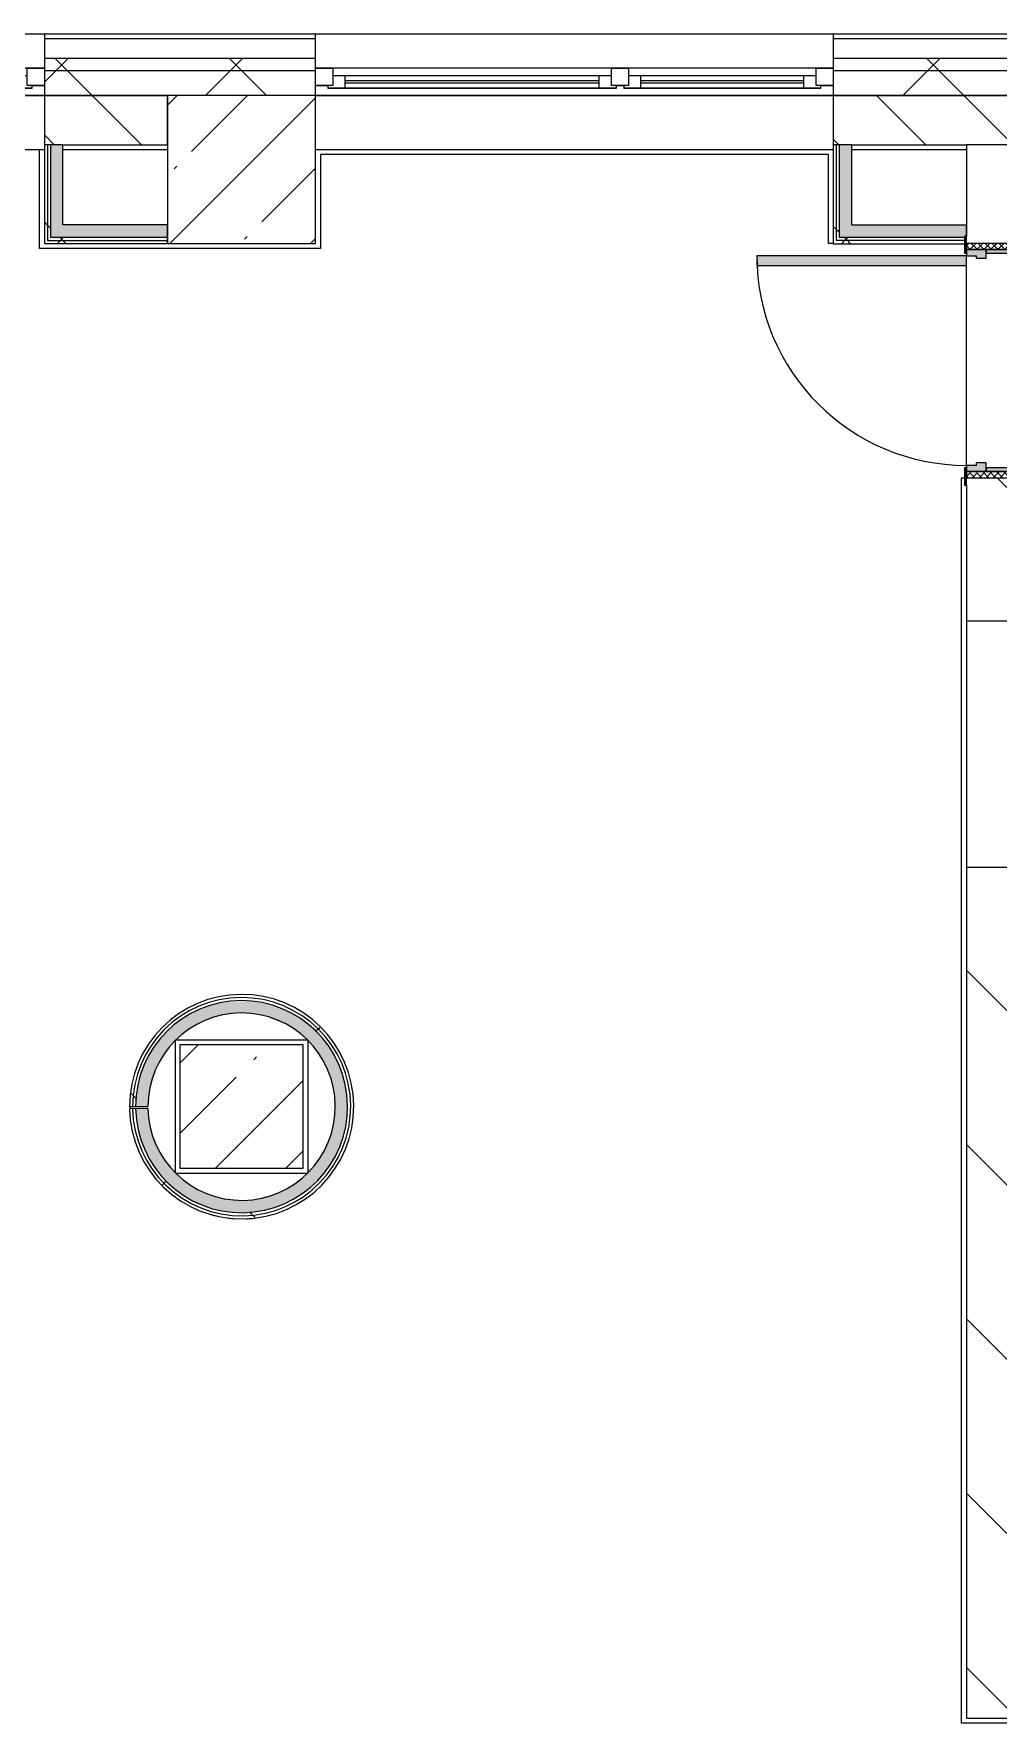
# Model space of a CAD drawing. Header units: millimetres. Extents: x -3377 to 186574, y -8553 to 29000.
# Drawn here: x 107181 to 111093, y 20500 to 27350 of the extents above; entities that cross this region are included whole.
import ezdxf

# ---------------------------------------------------------------- set-up
doc = ezdxf.new("R2010")
doc.units = ezdxf.units.MM
for name, color, linetype, lineweight, true_color in [('A-DOOR-3', 7, 'Continuous', 5, 0xaaaaaa), ('A-DOOR-4', 7, 'Continuous', 5, 0xe2e2e2), ('A-DOOR-FRAM-2', 7, 'Continuous', 5, 0xe2e2e2), ('A-DOOR-FRAM-3', 7, 'Continuous', 5, 0xaaaaaa), ('A-FLOR-1', 7, 'Continuous', 5, 0xaaaaaa), ('I-WALL-1', 7, 'Continuous', 5, 0xe7e7e7), ('I-WALL-2', 7, 'Continuous', 9, 0xe7e7e7)]:
    doc.layers.add(name, color=color, linetype=linetype, lineweight=lineweight, true_color=true_color)
for name, color, linetype, lineweight in [('A-GLAZ-2', 7, 'Continuous', 5), ('A-WALL', 7, 'Continuous', 9), ('A-WALL-4', 7, 'Continuous', 5), ('I-WALL-3', 7, 'Continuous', 5), ('S-COLS-2', 7, 'Continuous', 5)]:
    doc.layers.add(name, color=color, linetype=linetype, lineweight=lineweight)
pattern_1 = [(45, (59563.6, 0), (-353.5534, 353.5534), []), (135, (59563.6, 0), (-353.5534, -353.5534), [])]
pattern_2 = [(45, (59563.6, 0), (-530.33, 530.33), []), (135, (59563.6, 0), (-530.33, -530.33), [])]

# ---------------------------------------------------------------- blocks, each defined once
blk = doc.blocks.new('BSC_Колонна _Прямоугольная - 500х500-V140-1_8_1_птичка')
at = {"layer": 'S-COLS-2'}
h = blk.add_hatch(dxfattribs=at)
h.set_pattern_fill('FP_172', color=256, style=0, pattern_type=2)
h.set_pattern_definition([(45, (-48460, -23000), (-285.123, 285.123), []), (45, (-48174.88, -23000), (-285.123, 285.123), [504.031, -100.806, 16.764, -84.042])])
h.paths.add_polyline_path([(-250, -250), (250, -250), (250, 250), (-250, 250), (-250, 67)])
for p, q in [((250, 250), (-250, 250)), ((-250, 250), (-250, -250)), ((250, -250), (250, 250)), ((-250, -250), (250, -250))]:
    blk.add_line(p, q, dxfattribs=at)
blk = doc.blocks.new('120_Окно_СКБ_2Ст - 120_Окно_СКБ_2Ст 3100х2500 _мал_створка слева_-22273855-1_8_1_птичка')
at = {"layer": 'A-GLAZ-2'}
for p, q in [((-1550, -75), (-1550, -5)), ((-1550, -5), (-1480, -5)), ((1550, -5), (-1550, -5)), ((-1480, -5), (-1480, -75)), ((650, -35), (-1480, -35)), ((-1480, -35), (-1480, -75)), ((-1430, -85), (-1430, -35)), ((-1430, -55), (600, -55)), ((600, -65), (-1430, -65)), ((600, -85), (600, -35)), ((650, -75), (650, -5)), ((650, -5), (720, -5)), ((650, -75), (650, -35)), ((720, -5), (720, -75)), ((1480, -35), (720, -35)), ((720, -35), (720, -75)), ((770, -85), (770, -35)), ((770, -55), (1430, -55)), ((1430, -65), (770, -65)), ((1430, -85), (1430, -35)), ((1480, -75), (1480, -5)), ((1480, -5), (1550, -5)), ((1480, -75), (1480, -35)), ((1550, -5), (1550, -75)), ((-1480, -75), (-1550, -75)), ((-1550, -75), (-1500, -75)), ((-1480, -75), (-1500, -75)), ((-1500, -75), (-1500, -85)), ((-1500, -85), (670, -85)), ((670, -85), (-1500, -85)), ((720, -75), (650, -75)), ((670, -75), (650, -75)), ((670, -75), (700, -75)), ((670, -85), (670, -75)), ((720, -75), (700, -75)), ((700, -75), (700, -85)), ((700, -85), (1500, -85)), ((1500, -85), (700, -85)), ((1550, -75), (1480, -75)), ((1500, -75), (1480, -75)), ((1500, -75), (1550, -75)), ((1500, -85), (1500, -75))]:
    blk.add_line(p, q, dxfattribs=at)
blk = doc.blocks.new('120_Окно_СКБ_2Ст - 120_Окно_СКБ_2Ст 2100х2400 _мал створка справа_-19092174-1_8_1_птичка')
at = {"layer": 'A-GLAZ-2'}
for p, q in [((-1050, -75), (-1050, -5)), ((-1050, -5), (-980, -5)), ((1050, -5), (-1050, -5)), ((-980, -5), (-980, -75)), ((150, -35), (-980, -35)), ((-980, -35), (-980, -75)), ((-930, -85), (-930, -35)), ((-930, -55), (100, -55)), ((100, -65), (-930, -65)), ((100, -85), (100, -35)), ((150, -75), (150, -5)), ((150, -5), (220, -5)), ((150, -75), (150, -35)), ((220, -5), (220, -75)), ((980, -35), (220, -35)), ((220, -35), (220, -75)), ((270, -85), (270, -35)), ((270, -55), (930, -55)), ((930, -65), (270, -65)), ((930, -85), (930, -35)), ((980, -75), (980, -5)), ((980, -5), (1050, -5)), ((980, -75), (980, -35)), ((1050, -5), (1050, -75)), ((-980, -75), (-1050, -75)), ((-1050, -75), (-1000, -75)), ((-980, -75), (-1000, -75)), ((-1000, -75), (-1000, -85)), ((-1000, -85), (170, -85)), ((170, -85), (-1000, -85)), ((220, -75), (150, -75)), ((170, -75), (150, -75)), ((170, -75), (200, -75)), ((170, -85), (170, -75)), ((220, -75), (200, -75)), ((200, -75), (200, -85)), ((200, -85), (1000, -85)), ((1000, -85), (200, -85)), ((1050, -75), (980, -75)), ((1000, -75), (980, -75)), ((1000, -75), (1050, -75)), ((1000, -85), (1000, -75))]:
    blk.add_line(p, q, dxfattribs=at)
blk = doc.blocks.new('110_Дверь_СКБ_1Ст_Внутренняя1 - Д-26л 950х2100 EIW30-32941023-1_8_1_птичка')
at = {"layer": 'A-DOOR-3'}
h = blk.add_hatch(dxfattribs=at)
h.set_pattern_fill('FP_121', color=256, style=0, pattern_type=2)
h.set_pattern_definition([(135, (1826.41, 164.685), (-14.14214, -14.14214), []), (225, (1826.41, 164.685), (14.14214, -14.14214), [])])
h.paths.add_polyline_path([(462.5, 100), (467.5, -100), (487.5, -100), (487.5, 100), (467.5, 100)])
at = {"layer": 'A-DOOR-4'}
h = blk.add_hatch(color=256, dxfattribs=at)
h.paths.add_polyline_path([(-437.5, 92.9), (-437.5, 20), (-402.5, 20), (-407.2, 60), (-412.5, 65.8), (-412.5, 100), (-437.5, 94.9), (-437.5, 94)])
h.paths.add_polyline_path([(427.5, 44), (427.5, 20), (462.5, 20), (462.5, 100), (437.5, 100), (437.5, 60), (427.5, 60)])
at = {"layer": 'A-DOOR-FRAM-2'}
for points in [[(397.5, 100), (437.5, 100), (437.5, 950), (397.5, 950), (397.5, 120)], [(-492.5, 102.9), (-492.5, 100), (-422.5, 100), (-422.5, 108), (-492.5, 108)], [(447.5, 108), (447.5, 100), (517.5, 100), (517.5, 108), (462.5, 108)], [(-437.5, -100), (-422.5, -100), (-422.5, 20), (-437.5, 20)], [(447.5, -100), (462.5, -100), (462.5, 20), (447.5, 20)], [(-492.5, -100), (-492.5, -108), (-422.5, -108), (-422.5, -100), (-462.5, -100)], [(447.5, -100), (447.5, -108), (517.5, -108), (517.5, -100), (462.5, -100)]]:
    blk.add_hatch(color=256, dxfattribs=at).paths.add_polyline_path(points)
at = {"layer": 'A-DOOR-FRAM-3'}
h = blk.add_hatch(dxfattribs=at)
h.set_pattern_fill('FP_122', color=256, style=0, pattern_type=2)
h.set_pattern_definition([(45, (-296.384, 164.685), (-14.1421, 14.1421), []), (135, (-296.384, 164.685), (-14.1421, -14.1421), [])])
h.paths.add_polyline_path([(-462.5, -100), (-437.5, -100), (-443.3, 100), (-462.5, 100)])
at = {"layer": 'A-DOOR-3'}
for p, q in [((437.5, 950), (397.5, 950)), ((397.5, 950), (397.5, 100)), ((437.5, 100), (437.5, 950)), ((397.5, 100), (437.5, 100))]:
    blk.add_line(p, q, dxfattribs=at)
blk.add_arc((437.5, 100), 850, 90, 180, dxfattribs=at)
at = {"layer": 'A-DOOR-FRAM-3'}
for p, q in [((-422.5, 108), (-492.5, 108)), ((-492.5, 108), (-492.5, 100)), ((-492.5, 100), (-422.5, 100)), ((-437.5, 100), (-462.5, 100)), ((-462.5, 100), (-462.5, -100)), ((-412.5, 100), (-437.5, 100)), ((-437.5, 100), (-437.5, 20)), ((-437.5, -100), (-437.5, 100)), ((-422.5, 100), (-437.5, 100)), ((-437.5, 100), (-437.5, 99)), ((-437.5, 99), (-422.5, 99)), ((-422.5, 100), (-422.5, 108)), ((-422.5, 99), (-422.5, 100)), ((-412.5, 60), (-412.5, 100)), ((437.5, 100), (437.5, 60)), ((462.5, 100), (437.5, 100)), ((517.5, 108), (447.5, 108)), ((447.5, 108), (447.5, 100)), ((462.5, 100), (447.5, 100)), ((447.5, 100), (447.5, 99)), ((447.5, 100), (517.5, 100)), ((447.5, 99), (462.5, 99)), ((462.5, 20), (462.5, 100)), ((487.5, 100), (462.5, 100)), ((462.5, 100), (462.5, -100)), ((462.5, 99), (462.5, 100)), ((487.5, -100), (487.5, 100)), ((517.5, 100), (517.5, 108)), ((-437.5, 20), (-402.5, 20)), ((-422.5, 20), (-437.5, 20)), ((-437.5, 20), (-437.5, -100)), ((-422.5, -100), (-422.5, 20)), ((-402.5, 60), (-412.5, 60)), ((-402.5, 20), (-402.5, 60)), ((437.5, 60), (427.5, 60)), ((427.5, 60), (427.5, 20)), ((427.5, 20), (462.5, 20)), ((462.5, 20), (447.5, 20)), ((447.5, 20), (447.5, -100)), ((462.5, -100), (462.5, 20)), ((-422.5, -100), (-492.5, -100)), ((-492.5, -100), (-492.5, -108)), ((-492.5, -108), (-422.5, -108)), ((-462.5, -100), (-437.5, -100)), ((-437.5, -100), (-422.5, -100)), ((-422.5, -108), (-422.5, -100)), ((447.5, -100), (462.5, -100)), ((517.5, -100), (447.5, -100)), ((447.5, -100), (447.5, -108)), ((447.5, -108), (517.5, -108)), ((462.5, -100), (487.5, -100)), ((517.5, -108), (517.5, -100))]:
    blk.add_line(p, q, dxfattribs=at)
blk = doc.blocks.new('DOR_Проход в стене_Прямоугольный - 1000x1500-23441848-1_8_1_птичка')
at = {"layer": 'A-DOOR-3'}
for p, q in [((500, 100), (-500, 100)), ((500, -100), (-500, -100))]:
    blk.add_line(p, q, dxfattribs=at)

msp = doc.modelspace()

# ---------------------------------------------------------------- hatches: boundary and pattern name
at = {"layer": 'A-WALL-4'}
h = msp.add_hatch(dxfattribs=at)
h.set_pattern_fill('FP_118', color=256, style=0, pattern_type=2)
h.set_pattern_definition(pattern_1)
h.paths.add_polyline_path([(142988.7, 27200), (144533.6, 27200), (144533.6, 27250), (139913.6, 27250), (139913.6, 27200), (142788.7, 27200)])
h.paths.add_polyline_path([(130373.6, 27200), (130373.6, 27250), (127773.6, 27250), (127773.6, 27200), (129873.6, 27200)])
h.paths.add_polyline_path([(126323.6, 27200), (126673.6, 27200), (126673.6, 27250), (125723.6, 27250), (125723.6, 27200)])
h.paths.add_polyline_path([(132473.6, 27200), (133813.6, 27200), (133813.6, 27250), (132473.6, 27250), (132473.6, 27210)])
h.paths.add_polyline_path([(136813.6, 27200), (136813.6, 27250), (135913.6, 27250), (135913.6, 27200), (136313.6, 27200)])
h.paths.add_polyline_path([(117268.6, 27200), (117268.6, 27250), (116423.6, 27250), (116423.6, 27200)])
h.paths.add_polyline_path([(119855.7, 27200), (120623.6, 27200), (120623.6, 27250), (119568.6, 27250), (119568.6, 27200)])
h.paths.add_polyline_path([(108323.6, 27200), (108323.6, 27250), (107223.6, 27250), (107223.6, 27200), (107723.6, 27200)])
h.paths.add_polyline_path([(114323.6, 27200), (114323.6, 27250), (113423.6, 27250), (113423.6, 27200), (114278.9, 27200)])
h.paths.add_polyline_path([(111323.6, 27200), (111323.6, 27250), (110423.6, 27250), (110423.6, 27200)])
h.paths.add_polyline_path([(104123.6, 27200), (104123.6, 27250), (101723.6, 27250), (101723.6, 27200), (103125.2, 27200)])
h = msp.add_hatch(dxfattribs=at)
h.set_pattern_fill('FP_118', color=256, style=0, pattern_type=2)
h.set_pattern_definition(pattern_1)
h.paths.add_polyline_path([(102323.6, 27100), (104123.6, 27100), (104123.6, 27200), (101723.6, 27200), (101723.6, 27100)])
h.paths.add_polyline_path([(120323.6, 27100), (120623.6, 27100), (120623.6, 27200), (119568.6, 27200), (119568.6, 27100), (119855.7, 27100)])
h.paths.add_polyline_path([(143663.6, 27100), (144533.6, 27100), (144529, 27200), (139913.6, 27198.1), (139913.6, 27100), (142988.7, 27100)])
h.paths.add_polyline_path([(110963.6, 27100), (111323.6, 27100), (111323.6, 27200), (110423.6, 27200), (110423.6, 27100)])
h.paths.add_polyline_path([(113423.6, 27100), (114323.6, 27100), (114323.6, 27200), (113423.6, 27200), (113423.6, 27140)])
h.paths.add_polyline_path([(107423.6, 27100), (108323.6, 27100), (108323.6, 27200), (107223.6, 27200), (107223.6, 27100)])
h.paths.add_polyline_path([(126641.6, 27100), (126641.6, 27102), (126641.6, 27110), (126673.6, 27110), (126673.6, 27200), (125723.6, 27200), (125723.6, 27100), (126623.6, 27100)])
h.paths.add_polyline_path([(117268.6, 27100), (117268.6, 27200), (116423.6, 27200), (116423.6, 27100), (116913.6, 27100)])
h.paths.add_polyline_path([(136313.6, 27100), (136813.6, 27100), (136813.6, 27200), (135913.6, 27200), (135913.6, 27100)])
h.paths.add_polyline_path([(127805.6, 27100), (130373.6, 27100), (130373.6, 27200), (127773.6, 27200), (127773.6, 27110), (127805.6, 27110), (127805.6, 27102), (127773.6, 27100)])
h.paths.add_polyline_path([(133103.6, 27100), (133813.6, 27100), (133813.6, 27200), (132473.6, 27200), (132473.6, 27100)])
h = msp.add_hatch(dxfattribs=at)
h.set_pattern_fill('FP_100', color=256, style=0, pattern_type=2)
h.set_pattern_definition([(135, (59563.6, 0), (-176.7767, -176.7767), [])])
h.paths.add_polyline_path([(116913.6, 26900), (117268.6, 26900), (117268.6, 27100), (116423.6, 27100), (116423.6, 26900)])
h.paths.add_polyline_path([(102323.6, 26900), (104123.6, 26900), (104123.6, 27100), (102323.6, 27100), (102323.6, 27061.4)])
h.paths.add_polyline_path([(110561, 26900), (111323.6, 26900), (111323.6, 27100), (110423.6, 27100), (110423.6, 26900)])
h.paths.add_polyline_path([(113423.6, 26900), (113723.6, 26900), (113723.6, 27100), (113423.6, 27100), (113423.6, 26969.4)])
h.paths.add_polyline_path([(140213.6, 26900), (140213.6, 27100), (139913.6, 27100), (139913.6, 26900)])
h.paths.add_polyline_path([(120323.6, 26900), (120623.6, 26900), (120623.6, 27100), (120323.6, 27100), (120323.6, 26953.9)])
h.paths.add_polyline_path([(136313.6, 26900), (136313.6, 27100), (135913.6, 27100), (135913.6, 26900), (135991.8, 26900)])
h.paths.add_polyline_path([(126623.6, 26900), (126623.6, 27100), (126323.6, 27100), (126323.6, 26900)])
h.paths.add_polyline_path([(119568.6, 26900), (119723.6, 26900), (119723.6, 27100), (119568.6, 27100), (119568.6, 26936.5)])
h.paths.add_polyline_path([(127769.6, 26900), (129873.6, 26900), (129873.6, 27100), (127769.6, 27100), (127769.6, 27091.3)])
h.paths.add_polyline_path([(133813.6, 26900), (133813.6, 27100), (133603.6, 27100), (133603.6, 26900)])
h.paths.add_polyline_path([(133103.6, 26900), (133103.6, 27100), (132473.6, 27100), (132473.6, 26900)])
h.paths.add_polyline_path([(107223.6, 26900), (107723.6, 26900), (107723.6, 27100), (107223.6, 27100), (107223.6, 27079.6)])
at = {"layer": 'I-WALL-1'}
for points in [[(107298.6, 26525), (107298.6, 26900), (107248.6, 26900), (107248.6, 26525)], [(107298.6, 26525), (107723.6, 26525), (107723.6, 26575), (107298.6, 26575)], [(108011.6, 22570.2), (108084.2, 22574.3), (108155, 22590.6), (108237.3, 22628.2), (108297.9, 22670.4), (108353.9, 22726.9), (108397.6, 22790.9), (108426.8, 22855), (108440.8, 22895.9), (108452.4, 22969.6), (108446.9, 23067), (108438.8, 23112), (108414, 23180.3), (108364.6, 23259.9), (108325.1, 23305.7), (108265.6, 23354.3), (108199.7, 23391.1), (108129, 23415.7), (108055.5, 23427.6), (107971, 23425.2), (107906.7, 23412.3), (107837.9, 23386.2), (107772.5, 23347.2), (107738.7, 23322.1), (107688.5, 23269.4), (107647.9, 23209.1), (107618, 23142.8), (107599.3, 23067), (107595, 23000), (107643.7, 23000.8), (107649.7, 23067.6), (107667.7, 23133.1), (107714.4, 23218.3), (107758.3, 23270), (107797, 23303.9), (107861.8, 23342.4), (107931.3, 23367.1), (108003.4, 23377.9), (108055.5, 23377.5), (108129, 23363.6), (108199.7, 23335), (108237.3, 23313.5), (108293.6, 23266), (108331.9, 23221.5), (108364.6, 23167.7), (108389, 23104.3), (108401.7, 23037.6), (108401.7, 22965.9), (108386.8, 22891.4), (108360.9, 22827.1), (108333.6, 22780.2), (108273.6, 22715.5), (108212.2, 22671.8), (108155, 22644.9), (108084.2, 22626.4), (108046, 22620.7), (107978.1, 22622.7), (107911.7, 22636.8), (107845.2, 22664.9), (107772.5, 22716.7), (107741.7, 22745.2), (107700.8, 22799.4), (107667.1, 22870.8), (107651, 22925.2), (107643.7, 22992.8), (107593.7, 22991.8), (107601.2, 22919.5), (107625.5, 22839.5), (107670.3, 22757.6), (107699.7, 22718.1), (107772.5, 22652.8), (107831.5, 22617), (107886.8, 22593.6), (107939.3, 22578.3), (107978.1, 22574)]]:
    msp.add_hatch(color=256, dxfattribs=at).paths.add_polyline_path(points)
at = {"layer": 'I-WALL-2'}
for points in [[(110498.6, 26524), (110498.6, 26900), (110448.6, 26900), (110448.6, 26524)], [(110683.1, 26524), (110955.6, 26524), (110955.6, 26530), (110963.6, 26530), (110963.6, 26574), (110498.6, 26574), (110498.6, 26524), (110561, 26524)]]:
    msp.add_hatch(color=256, dxfattribs=at).paths.add_polyline_path(points)
at = {"layer": 'I-WALL-3'}
h = msp.add_hatch(dxfattribs=at)
h.set_pattern_fill('FP_208', color=256, style=0, pattern_type=2)
h.set_pattern_definition(pattern_2)
h.paths.add_polyline_path([(107223.6, 26500), (107236.1, 26500), (107236.1, 26900), (107223.6, 26900), (107223.6, 26512.5)])
h = msp.add_hatch(dxfattribs=at)
h.set_pattern_fill('FP_208', color=256, style=0, pattern_type=2)
h.set_pattern_definition(pattern_2)
h.paths.add_polyline_path([(107236.1, 26512.5), (107248.6, 26516.4), (107248.6, 26900), (107236.1, 26900), (107236.1, 26516.4)])
h = msp.add_hatch(dxfattribs=at)
h.set_pattern_fill('FP_208', color=256, style=0, pattern_type=2)
h.set_pattern_definition(pattern_2)
h.paths.add_polyline_path([(110423.6, 26499), (110436.1, 26500), (110436.1, 26900), (110423.6, 26900), (110423.6, 26500)])
h = msp.add_hatch(dxfattribs=at)
h.set_pattern_fill('FP_208', color=256, style=0, pattern_type=2)
h.set_pattern_definition(pattern_2)
h.paths.add_polyline_path([(110436.1, 26511.5), (110448.6, 26511.5), (110448.6, 26900), (110436.1, 26900), (110436.1, 26539.9)])
h = msp.add_hatch(dxfattribs=at)
h.set_pattern_fill('FP_117', color=256, style=0, pattern_type=2)
h.set_pattern_definition([(135, (59563.6, 0), (-353.5534, -353.5534), [])])
h.paths.add_polyline_path([(110963.6, 20520), (111163.6, 20520), (111163.6, 23970), (110963.6, 23970), (110963.6, 20521.7)])
h.paths.add_polyline_path([(111163.6, 24970), (111163.6, 25550), (110963.6, 25550), (110963.6, 24970)])
h.paths.add_polyline_path([(111163.6, 26500), (111163.6, 26900), (110963.6, 26895.5), (110963.6, 26500), (111056.4, 26500)])
h = msp.add_hatch(dxfattribs=at)
h.set_pattern_fill('FP_208', color=256, style=0, pattern_type=2)
h.set_pattern_definition(pattern_2)
h.paths.add_polyline_path([(107723.6, 26500), (107723.6, 26512.5), (107236.1, 26509.4), (107236.1, 26500), (107714.4, 26500)])
h = msp.add_hatch(dxfattribs=at)
h.set_pattern_fill('FP_208', color=256, style=0, pattern_type=2)
h.set_pattern_definition(pattern_2)
h.paths.add_polyline_path([(107623.9, 26512.5), (107723.6, 26516.4), (107723.6, 26525), (107248.6, 26525), (107248.6, 26512.5), (107617.3, 26512.5)])
h = msp.add_hatch(dxfattribs=at)
h.set_pattern_fill('FP_208', color=256, style=0, pattern_type=2)
h.set_pattern_definition(pattern_2)
h.paths.add_polyline_path([(110561, 26499), (110955.6, 26500), (110955.6, 26511.5), (110436.1, 26508.4), (110436.1, 26499), (110498.6, 26499)])
h = msp.add_hatch(dxfattribs=at)
h.set_pattern_fill('FP_208', color=256, style=0, pattern_type=2)
h.set_pattern_definition(pattern_2)
h.paths.add_polyline_path([(110877.5, 26511.5), (110955.6, 26511.7), (110955.6, 26524), (110448.6, 26524), (110448.6, 26511.5), (110561, 26511.5)])
h = msp.add_hatch(dxfattribs=at)
h.set_pattern_fill('FP_208', color=256, style=0, pattern_type=2)
h.set_pattern_definition(pattern_2)
h.paths.add_polyline_path([(107992.6, 22546.1), (108085.9, 22550.5), (108162.3, 22568), (108237.3, 22600), (108297.8, 22638.7), (108346.7, 22681.1), (108393, 22735.9), (108428.8, 22794.2), (108456.7, 22861.9), (108473.5, 22934.1), (108477, 23021), (108463, 23112), (108438.8, 23182.4), (108406.2, 23243.5), (108364.1, 23299.8), (108302.6, 23357.5), (108244.1, 23396.3), (108185.9, 23423.8), (108129.2, 23442.3), (108055.8, 23453.6), (107965.6, 23450.1), (107900.1, 23437.1), (107832.6, 23412.3), (107754.8, 23365.5), (107703.7, 23322.1), (107647.9, 23254), (107618, 23204.3), (107587.4, 23124.8), (107574.1, 23067), (107570.2, 23000), (107581.1, 23000), (107594.3, 23100.9), (107618, 23173.2), (107647.9, 23231.4), (107688.5, 23287.5), (107738.7, 23337.6), (107797, 23379.4), (107889.3, 23420), (107931.3, 23432.5), (108003.4, 23442), (108106.1, 23433.2), (108181.1, 23411.9), (108243.8, 23382.1), (108307.5, 23337.4), (108362.4, 23282.2), (108404.5, 23222.2), (108436.5, 23154.7), (108456.7, 23083), (108464.2, 23040.4), (108459.7, 22934.8), (108441.9, 22860.7), (108417.3, 22801.1), (108382.6, 22743.1), (108335.8, 22687.8), (108273.6, 22636.4), (108211.8, 22600.8), (108139.8, 22574.3), (108060.9, 22560.5), (107978.1, 22561.4), (107911.7, 22573.4), (107840.9, 22598.6), (107772.5, 22637.5), (107718.6, 22681.4), (107667.1, 22740.4), (107638.2, 22783.7), (107601.2, 22873.3), (107588.3, 22923.3), (107576.1, 22991.5), (107568.7, 22991.3), (107576.3, 22916.6), (107609.1, 22816), (107641.1, 22756.1), (107693.7, 22688.9), (107744.9, 22642.2), (107804, 22603.1), (107869.5, 22573.3), (107936.9, 22554.5), (107992, 22546.2)])
h = msp.add_hatch(dxfattribs=at)
h.set_pattern_fill('FP_208', color=256, style=0, pattern_type=2)
h.set_pattern_definition(pattern_2)
h.paths.add_polyline_path([(108011.2, 22557.7), (108113.2, 22568.2), (108187.4, 22590.6), (108252.5, 22623), (108316.5, 22670.4), (108353.4, 22706.2), (108396.8, 22763.3), (108430.5, 22827.1), (108456.2, 22913.2), (108464.9, 22966.8), (108459.6, 23067), (108446.4, 23127.4), (108414, 23205.5), (108376.4, 23265.2), (108325.1, 23322.2), (108256.3, 23374.6), (108199.7, 23404.5), (108129, 23428.4), (108055.5, 23440), (107981.2, 23439.1), (107904.8, 23424.8), (107834.4, 23398.4), (107772.5, 23362.8), (107714.4, 23314.6), (107664.3, 23255.9), (107623.9, 23186.3), (107599.8, 23122), (107586.8, 23067), (107581.1, 23000), (107593.6, 23000), (107606.2, 23097.4), (107623.9, 23155.9), (107664.3, 23233.6), (107696, 23277.3), (107751.3, 23331.4), (107818.6, 23376.4), (107877.2, 23403.2), (107931.3, 23420), (108003.4, 23429.5), (108106.1, 23420.5), (108170.9, 23402.5), (108237.3, 23371.5), (108293.6, 23333), (108345.1, 23283.6), (108390.2, 23222.2), (108423.3, 23154.7), (108438.8, 23112), (108451.7, 23037.6), (108451.7, 22963.4), (108439.8, 22892.9), (108417.3, 22827.1), (108367.8, 22744.5), (108336.7, 22705.4), (108273.6, 22651.2), (108212.2, 22614.4), (108141.1, 22587.4), (108066.9, 22573.3), (107978.1, 22574), (107909.7, 22586.9), (107845.2, 22610.4), (107778.2, 22648.8), (107736.8, 22680.7), (107684.1, 22737.9), (107641.1, 22806.6), (107620.6, 22850.2), (107601.2, 22919.5), (107588.9, 22991.7), (107581.2, 22991.6), (107595, 22895.5), (107620.8, 22820.4), (107651.9, 22762.1), (107693.7, 22706.5), (107744.9, 22657.3), (107823.6, 22607), (107894.5, 22578.3), (107939.3, 22565.8), (108010.4, 22557.8)])
at = {"layer": 'S-COLS-2'}
h = msp.add_hatch(dxfattribs=at)
h.set_pattern_fill('FP_99', color=256, style=0, pattern_type=2)
h.set_pattern_definition([(45, (59563.6, 0), (-285.123, 285.123), []), (45, (59848.73, 0), (-285.123, 285.123), [504.031, -100.806, 16.764, -84.042])])
h.paths.add_polyline_path([(107981.2, 26500), (108323.6, 26500), (108323.6, 27100), (107723.6, 27100), (107723.6, 26500), (107772.5, 26500)])

# ---------------------------------------------------------------- linework, layer by layer
at = {"layer": 'A-FLOR-1'}
for p, q in [((107203.6, 26480), (107203.6, 26880)), ((110403.6, 26860), (108343.6, 26860)), ((108343.6, 26860), (108343.6, 26480)), ((110403.6, 26500), (110403.6, 26860)), ((108343.6, 26480), (107203.6, 26480)), ((110424.6, 26500), (110403.6, 26500)), ((110943.6, 20500), (110943.6, 25550)), ((110943.6, 25550), (110955.6, 25550)), ((107753.6, 23265.4), (107753.6, 22734.2)), ((108290, 23270), (107758.3, 23270)), ((108293.6, 22733.3), (108293.6, 23266)), ((107758.1, 22730), (108290.8, 22730)), ((117473.6, 20500), (110943.6, 20500))]:
    msp.add_line(p, q, dxfattribs=at)
for start, end in [(180, 180.91321), (245.51396, 246.83006), (253.98466, 256.37721), (262.7207, 265.92436), (272.48204, 275.47151)]:
    msp.add_arc((108023.6, 22998.6), 453.6, start, end, dxfattribs=at)
at = {"layer": 'A-WALL'}
for p, q in [((108323.6, 27330), (107223.6, 27330)), ((111323.6, 27330), (110423.6, 27330)), ((108323.6, 27250), (107223.6, 27250)), ((108323.6, 27200), (107223.6, 27200)), ((111323.6, 27250), (110423.6, 27250)), ((111323.6, 27200), (110423.6, 27200)), ((107723.6, 27100), (107223.6, 27100)), ((107223.6, 27100), (107723.6, 27100)), ((111323.6, 27100), (110423.6, 27100)), ((110423.6, 27100), (111323.6, 27100)), ((107236.1, 26900), (107236.1, 26512.5)), ((107248.6, 26900), (107248.6, 26525)), ((110436.1, 26511.5), (110436.1, 26900)), ((110448.6, 26524), (110448.6, 26900)), ((111163.6, 26900), (110963.6, 26900)), ((107236.1, 26512.5), (107723.6, 26512.5)), ((107248.6, 26525), (107723.6, 26525)), ((110955.6, 26511.5), (110436.1, 26511.5)), ((110955.6, 26524), (110448.6, 26524))]:
    msp.add_line(p, q, dxfattribs=at)
for radius in [442.5, 430]:
    msp.add_arc((108023.6, 23000), radius, 181.09218, 180, dxfattribs=at)
at = {"layer": 'A-WALL-4'}
for p, q in [((101723.6, 27350), (111323.6, 27350)), ((107223.6, 27350), (107223.6, 27100)), ((108323.6, 27100), (108323.6, 27350)), ((110423.6, 27350), (110423.6, 27100)), ((107223.6, 27100), (104123.6, 27100)), ((107223.6, 27100), (107223.6, 26900)), ((107723.6, 26900), (107723.6, 27100)), ((110423.6, 27100), (107723.6, 27100)), ((110423.6, 27100), (110423.6, 26900)), ((107298.6, 26900), (107723.6, 26900)), ((110498.6, 26900), (110963.6, 26900))]:
    msp.add_line(p, q, dxfattribs=at)
at = {"layer": 'I-WALL-3'}
for p, q in [((104123.6, 27100), (107223.6, 27100)), ((108323.6, 27100), (110423.6, 27100)), ((107224.3, 26880), (102343.6, 26880)), ((107298.6, 26900), (107223.6, 26900)), ((107223.6, 26900), (107223.6, 26500)), ((107298.6, 26575), (107298.6, 26900)), ((107723.6, 26880), (107298.6, 26880)), ((110423.6, 26880), (108323.6, 26880)), ((110423.6, 26900), (110423.6, 26499)), ((110498.6, 26900), (110423.6, 26900)), ((110498.6, 26574), (110498.6, 26900)), ((110963.6, 26880), (110498.6, 26880)), ((110963.6, 26900), (110963.6, 26530)), ((107723.6, 26575), (107298.6, 26575)), ((107723.6, 26500), (107723.6, 26575)), ((110963.6, 26574), (110498.6, 26574)), ((110963.6, 26530), (110963.6, 26574)), ((107223.6, 26500), (107723.6, 26500)), ((110423.6, 26499), (110955.6, 26499)), ((110963.6, 25600), (110963.6, 26410)), ((110963.6, 25520), (110963.6, 20520)), ((110963.6, 24970), (111163.6, 24970)), ((115413.6, 23970), (110963.6, 23970)), ((107568.6, 23000), (107643.6, 23000)), ((107643.7, 22992.8), (107568.7, 22991.3)), ((110963.6, 20520), (117493.6, 20520))]:
    msp.add_line(p, q, dxfattribs=at)
for radius in [455, 380]:
    msp.add_arc((108023.6, 23000), radius, 181.09218, 180, dxfattribs=at)
at = {"layer": 'S-COLS-2'}
for p, q in [((108323.6, 27100), (107723.6, 27100)), ((107723.6, 27100), (107723.6, 26900)), ((108323.6, 26500), (108323.6, 27100)), ((107723.6, 26900), (107723.6, 26500)), ((107723.6, 26500), (108323.6, 26500))]:
    msp.add_line(p, q, dxfattribs=at)

# ---------------------------------------------------------------- block references
at = {"layer": 'A-DOOR-3', "rotation": 89.9999999999999}
for name, p in [('110_Дверь_СКБ_1Ст_Внутренняя1 - Д-26л 950х2100 EIW30-32941023-1_8_1_птичка', (111063.6, 26012.5)), ('DOR_Проход в стене_Прямоугольный - 1000x1500-23441848-1_8_1_птичка', (111063.6, 24470))]:
    msp.add_blockref(name, p, dxfattribs=at)
at = {"layer": 'A-GLAZ-2'}
for name, p in [('120_Окно_СКБ_2Ст - 120_Окно_СКБ_2Ст 3100х2500 _мал_створка слева_-22273855-1_8_1_птичка', (105673.6, 27215)), ('120_Окно_СКБ_2Ст - 120_Окно_СКБ_2Ст 2100х2400 _мал створка справа_-19092174-1_8_1_птичка', (109373.6, 27215))]:
    msp.add_blockref(name, p, dxfattribs=at)
at = {"layer": 'S-COLS-2'}
msp.add_blockref('BSC_Колонна _Прямоугольная - 500х500-V140-1_8_1_птичка', (108023.6, 23000), dxfattribs=at)

doc.saveas('drawing.dxf')
